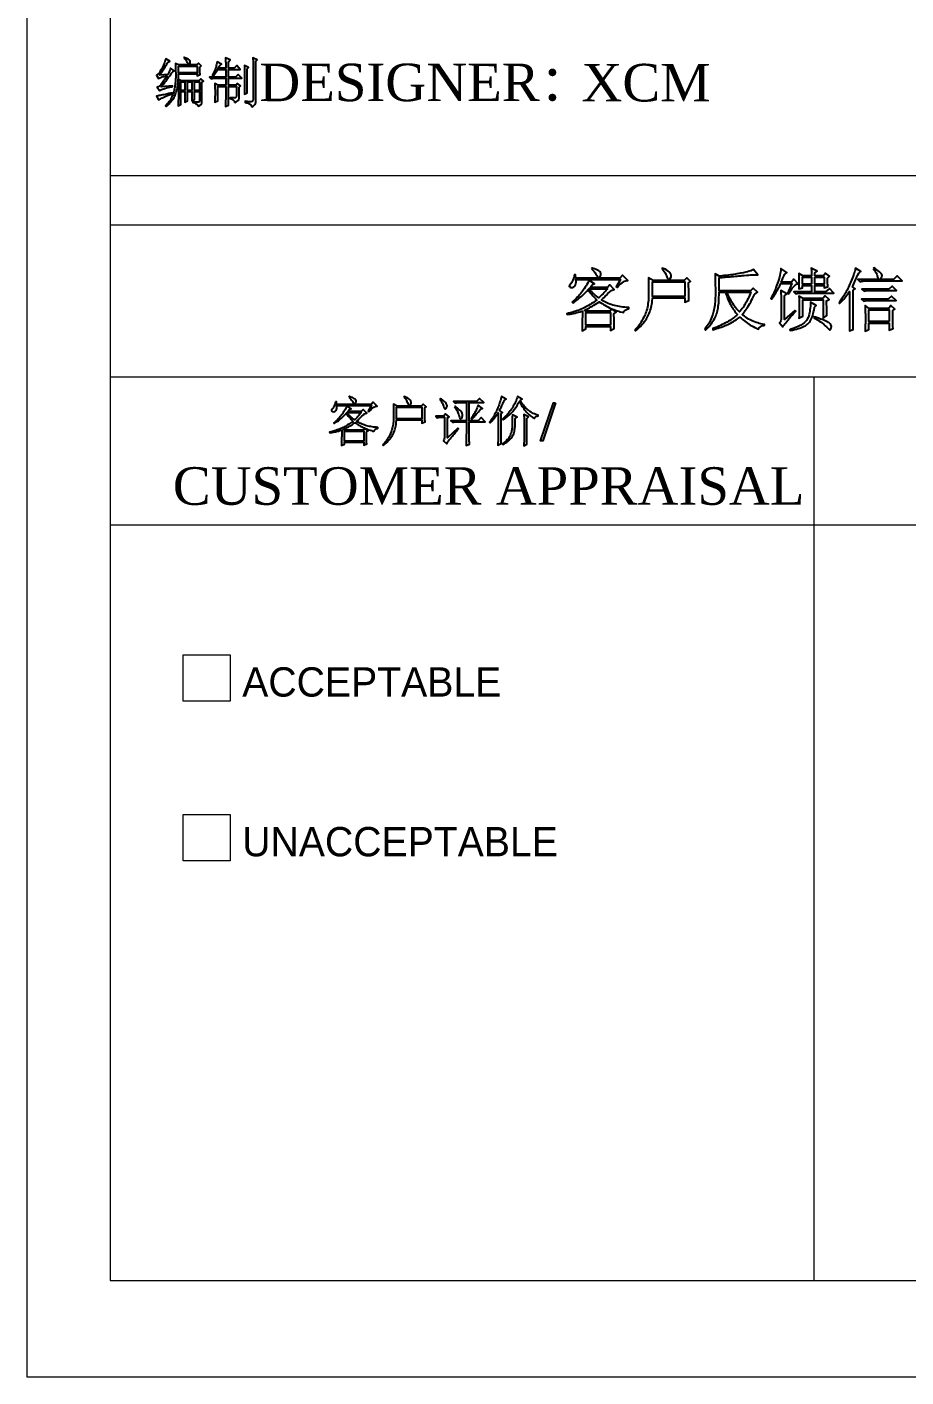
# Model space of a CAD drawing. Header units: millimetres. Extents: x 1653 to 3206, y -200 to 97.
# Drawn here: x 1653.4 to 1718.8, y -199.6 to -99.3 of the extents above; entities that cross this region are included whole.
import ezdxf

# ---------------------------------------------------------------- set-up
doc = ezdxf.new("R2010")
doc.units = ezdxf.units.MM
doc.header["$LTSCALE"] = 3
doc.styles.add('WMF-MS UI Gothic0', font='MS UI Gothic.ttf')
doc.styles.add('WMF-Times New Roman1', font='TIMES.TTF')

# ---------------------------------------------------------------- blocks, each defined once
blk = doc.blocks.new('XY')
at = {"lineweight": 20}
blk.add_lwpolyline([(0, 297), (0, 0), (205.21, 0), (205.21, 297)], close=True, dxfattribs=at)
at = {"color": 7, "lineweight": 20}
for points in [[(6.18, 248.08), (6.18, 7.16), (200.58, 7.16), (200.58, 248.08)], [(11.62, 53.68), (15.11, 53.68), (15.11, 50.23), (11.62, 50.23)], [(11.62, 41.8), (15.11, 41.8), (15.11, 38.36), (11.62, 38.36)]]:
    blk.add_lwpolyline(points, close=True, dxfattribs=at)
at = {"color": 7}
for points in [[(10.29, 97.88), (10.26, 97.78), (10.22, 97.68), (10.19, 97.59), (10.15, 97.5), (10.11, 97.41), (10.07, 97.33), (10.03, 97.24), (9.98, 97.17), (9.96, 97.14), (9.89, 97.02), (9.82, 96.92), (9.75, 96.85), (9.7, 96.8), (9.64, 96.77), (9.63, 96.77), (9.78, 96.51), (9.83, 96.54), (9.89, 96.57), (9.97, 96.6), (10.06, 96.63), (10.17, 96.66), (10.3, 96.69), (10.4, 96.71), (10.33, 96.59), (10.25, 96.47), (10.18, 96.37), (10.12, 96.28), (10.07, 96.21), (10.02, 96.14), (9.97, 96.08), (9.94, 96.04), (9.92, 96.02), (9.83, 95.94), (9.75, 95.89), (9.69, 95.87), (9.86, 95.61), (9.9, 95.63), (9.95, 95.66), (10.01, 95.69), (10.08, 95.72), (10.17, 95.75), (10.26, 95.78), (10.37, 95.81), (10.49, 95.84), (10.62, 95.87), (10.76, 95.9), (10.82, 95.92), (10.82, 95.98), (9.99, 95.9), (10.04, 95.97), (10.09, 96.03), (10.15, 96.1), (10.2, 96.17), (10.26, 96.24), (10.32, 96.32), (10.38, 96.39), (10.43, 96.47), (10.5, 96.55), (10.56, 96.64), (10.62, 96.72), (10.69, 96.81), (10.75, 96.9), (10.82, 96.99), (10.84, 97.02), (10.95, 97.08), (10.68, 97.28), (10.65, 97.18), (10.61, 97.09), (10.57, 97), (10.53, 96.91), (10.49, 96.83), (10.47, 96.8), (9.88, 96.77), (9.93, 96.85), (9.98, 96.93), (10.04, 97.01), (10.09, 97.09), (10.14, 97.17), (10.25, 97.33), (10.36, 97.5), (10.41, 97.59), (10.46, 97.67), (10.5, 97.73), (10.62, 97.79), (10.33, 97.98)], [(12.62, 97.52), (11.26, 97.52), (11.04, 97.64), (11.04, 97.59), (11.05, 97.52), (11.05, 97.45), (11.05, 97.36), (11.05, 97.27), (11.05, 97.16), (11.05, 97.05), (11.06, 96.92), (11.06, 96.79), (11.06, 96.69), (11.06, 96.58), (11.05, 96.47), (11.05, 96.37), (11.04, 96.26), (11.03, 96.16), (11.02, 96.06), (11.01, 95.97), (11, 95.87), (10.98, 95.78), (10.96, 95.69), (10.94, 95.61), (10.92, 95.52), (10.91, 95.48), (10.88, 95.39), (10.85, 95.31), (10.82, 95.23), (10.78, 95.14), (10.73, 95.06), (10.69, 94.98), (10.64, 94.89), (10.58, 94.81), (10.52, 94.73), (10.46, 94.65), (10.39, 94.56), (10.32, 94.48), (10.31, 94.48), (10.36, 94.43), (10.44, 94.5), (10.52, 94.57), (10.59, 94.64), (10.66, 94.72), (10.72, 94.79), (10.78, 94.87), (10.84, 94.95), (10.89, 95.03), (10.94, 95.11), (10.98, 95.19), (11.02, 95.27), (11.05, 95.35), (11.08, 95.44), (11.1, 95.5), (11.13, 95.58), (11.15, 95.67), (11.17, 95.76), (11.19, 95.85), (11.2, 95.94), (11.21, 96.04), (11.23, 96.13), (11.24, 96.23), (11.24, 96.33), (11.25, 96.43), (11.26, 96.53), (11.26, 96.64), (11.26, 96.75), (11.26, 96.85), (12.65, 96.85), (12.65, 96.71), (12.87, 96.8), (12.87, 96.86), (12.86, 96.93), (12.86, 97.03), (12.86, 97.14), (12.86, 97.26), (12.85, 97.36), (12.96, 97.45), (12.76, 97.66)], [(11.26, 97.44), (12.65, 97.44), (12.65, 96.93), (11.26, 96.93)], [(11.68, 98.04), (11.75, 97.97), (11.82, 97.89), (11.87, 97.81), (11.91, 97.73), (11.93, 97.69), (11.98, 97.59), (12.04, 97.57), (12.09, 97.6), (12.15, 97.68), (12.15, 97.77), (12.14, 97.82), (12.11, 97.86), (12.06, 97.91), (11.99, 97.95), (11.89, 98.01), (11.77, 98.06), (11.69, 98.09)], [(14.77, 97.97), (14.77, 97.89), (14.77, 97.79), (14.78, 97.69), (14.78, 97.57), (14.78, 97.27), (14.2, 97.27), (14.27, 97.38), (14.34, 97.47), (14.4, 97.53), (14.45, 97.57), (14.47, 97.58), (14.14, 97.75), (14.12, 97.66), (14.1, 97.56), (14.08, 97.47), (14.06, 97.38), (14.04, 97.33), (14.02, 97.26), (13.99, 97.18), (13.95, 97.09), (13.91, 96.99), (13.86, 96.88), (13.81, 96.76), (13.79, 96.71), (13.83, 96.68), (13.89, 96.76), (13.95, 96.84), (14, 96.92), (14.06, 97), (14.11, 97.08), (14.16, 97.17), (14.17, 97.19), (14.78, 97.19), (14.78, 96.62), (13.57, 96.62), (13.69, 96.49), (13.78, 96.52), (13.88, 96.53), (13.98, 96.54), (14.78, 96.54), (14.78, 96.01), (14.2, 96.01), (13.97, 96.15), (13.98, 96.06), (13.98, 95.96), (13.98, 95.86), (13.98, 95.77), (13.99, 95.67), (13.99, 95.57), (13.99, 95.37), (13.99, 95.27), (13.98, 95.17), (13.98, 94.88), (13.97, 94.78), (13.97, 94.75), (14.19, 94.86), (14.19, 95.93), (14.78, 95.93), (14.78, 95.04), (14.78, 94.97), (14.77, 94.89), (14.77, 94.79), (14.77, 94.68), (14.77, 94.54), (14.76, 94.43), (14.99, 94.54), (14.99, 94.62), (14.98, 94.71), (14.98, 94.81), (14.98, 94.92), (14.98, 95.93), (15.58, 95.93), (15.58, 95.22), (15.57, 95.12), (15.51, 95.07), (15.48, 95.06), (15.41, 95.07), (15.31, 95.07), (15.2, 95.08), (15.12, 95.08), (15.12, 95.02), (15.23, 94.98), (15.31, 94.94), (15.34, 94.92), (15.4, 94.86), (15.44, 94.76), (15.46, 94.72), (15.56, 94.77), (15.64, 94.82), (15.7, 94.89), (15.75, 94.96), (15.78, 95.04), (15.79, 95.12), (15.79, 95.87), (15.89, 95.96), (15.66, 96.15), (15.55, 96.01), (14.98, 96.01), (14.98, 96.54), (15.99, 96.54), (15.71, 96.8), (15.52, 96.62), (14.98, 96.62), (14.98, 97.19), (15.86, 97.19), (15.6, 97.47), (15.4, 97.27), (14.98, 97.27), (14.98, 97.76), (15.12, 97.9), (14.76, 98.04)], [(16.17, 97.42), (16.18, 97.36), (16.18, 97.3), (16.18, 97.23), (16.18, 97.16), (16.18, 97.08), (16.18, 97), (16.18, 96.91), (16.18, 96.81), (16.19, 96.71), (16.19, 96.61), (16.19, 96.5), (16.19, 96.38), (16.19, 96.26), (16.19, 96.13), (16.19, 96), (16.19, 95.67), (16.17, 95.34), (16.39, 95.44), (16.38, 95.56), (16.38, 95.67), (16.37, 95.75), (16.37, 97.24), (16.48, 97.33), (16.17, 97.47)], [(16.81, 97.96), (16.82, 97.87), (16.82, 97.77), (16.82, 97.67), (16.82, 97.58), (16.82, 94.96), (16.81, 94.86), (16.75, 94.8), (16.67, 94.79), (16.59, 94.79), (16.51, 94.79), (16.41, 94.8), (16.29, 94.81), (16.22, 94.82), (16.22, 94.74), (16.34, 94.71), (16.44, 94.67), (16.52, 94.64), (16.57, 94.61), (16.64, 94.56), (16.7, 94.48), (16.73, 94.41), (16.82, 94.46), (16.89, 94.52), (16.95, 94.58), (16.99, 94.66), (17.01, 94.74), (17.03, 94.84), (17.03, 97.79), (17.13, 97.9), (16.81, 98.06)], [(12.79, 96.35), (11.46, 96.35), (11.26, 96.45), (11.26, 95.16), (11.26, 95.07), (11.26, 94.98), (11.25, 94.88), (11.25, 94.78), (11.25, 94.68), (11.24, 94.57), (11.24, 94.49), (11.44, 94.58), (11.44, 95.55), (11.75, 95.55), (11.75, 94.75), (11.94, 94.85), (11.94, 95.55), (12.27, 95.55), (12.27, 94.86), (12.45, 94.96), (12.45, 95.55), (12.82, 95.55), (12.82, 94.85), (12.8, 94.76), (12.77, 94.75), (12.73, 94.75), (12.65, 94.75), (12.55, 94.76), (12.4, 94.78), (12.34, 94.79), (12.34, 94.72), (12.45, 94.7), (12.54, 94.66), (12.63, 94.61), (12.69, 94.55), (12.74, 94.49), (12.76, 94.46), (12.87, 94.52), (12.94, 94.57), (12.97, 94.61), (13, 94.7), (13.01, 94.8), (13.01, 96.21), (13.12, 96.31), (12.93, 96.49)], [(10.68, 95.42), (10.54, 95.39), (10.41, 95.36), (10.29, 95.33), (10.18, 95.31), (10.07, 95.29), (9.98, 95.27), (9.9, 95.25), (9.82, 95.24), (9.75, 95.22), (9.7, 95.21), (9.65, 95.21), (9.63, 95.2), (9.78, 94.92), (9.82, 94.95), (9.86, 94.98), (9.92, 95.01), (9.98, 95.04), (10.06, 95.08), (10.14, 95.11), (10.24, 95.16), (10.34, 95.2), (10.46, 95.25), (10.58, 95.29), (10.72, 95.35), (10.84, 95.39), (10.82, 95.45)], [(11.75, 95.62), (11.44, 95.62), (11.44, 96.27), (11.75, 96.27)], [(12.27, 95.62), (11.94, 95.62), (11.94, 96.27), (12.27, 96.27)], [(12.45, 96.27), (12.82, 96.27), (12.82, 95.62), (12.45, 95.62)], [(41.98, 82.36), (42.09, 82.26), (42.18, 82.16), (42.26, 82.07), (42.32, 81.97), (42.38, 81.88), (42.4, 81.83), (42.46, 81.72), (42.52, 81.69), (42.6, 81.74), (42.63, 81.79), (42.69, 81.9), (42.69, 82.01), (42.65, 82.11), (42.6, 82.15), (42.53, 82.21), (42.44, 82.26), (42.33, 82.32), (42.2, 82.37), (42.05, 82.41), (42.02, 82.42)], [(47.21, 82.36), (47.31, 82.26), (47.39, 82.16), (47.46, 82.06), (47.52, 81.95), (47.56, 81.85), (47.56, 81.85), (47.62, 81.7), (47.69, 81.62), (47.75, 81.6), (47.84, 81.64), (47.91, 81.76), (47.92, 81.86), (47.89, 81.97), (47.83, 82.08), (47.77, 82.14), (47.69, 82.2), (47.58, 82.26), (47.46, 82.33), (47.32, 82.39), (47.25, 82.42)], [(54, 82.29), (53.92, 82.26), (53.83, 82.22), (53.72, 82.19), (53.6, 82.15), (53.46, 82.12), (53.3, 82.08), (53.12, 82.05), (53.06, 82.04), (52.94, 82.01), (52.81, 81.99), (52.69, 81.97), (52.56, 81.95), (52.44, 81.93), (52.32, 81.92), (52.19, 81.9), (52.07, 81.88), (51.94, 81.87), (51.82, 81.86), (51.7, 81.85), (51.57, 81.83), (51.48, 81.83), (51.18, 81.99), (51.18, 81.9), (51.18, 81.81), (51.19, 81.71), (51.19, 81.6), (51.19, 81.49), (51.19, 81.36), (51.19, 81.24), (51.19, 81.1), (51.2, 80.95), (51.2, 80.8), (51.2, 80.51), (51.2, 80.35), (51.19, 80.21), (51.19, 80.06), (51.18, 79.93), (51.17, 79.79), (51.15, 79.67), (51.14, 79.54), (51.12, 79.42), (51.1, 79.31), (51.07, 79.2), (51.05, 79.1), (51.02, 79), (50.99, 78.92), (50.94, 78.8), (50.89, 78.68), (50.84, 78.56), (50.79, 78.45), (50.73, 78.34), (50.66, 78.24), (50.6, 78.13), (50.53, 78.03), (50.45, 77.94), (50.42, 77.9), (50.46, 77.82), (50.56, 77.9), (50.64, 77.99), (50.73, 78.08), (50.81, 78.17), (50.88, 78.27), (50.96, 78.37), (51.02, 78.47), (51.09, 78.58), (51.15, 78.69), (51.2, 78.8), (51.23, 78.86), (51.26, 78.95), (51.3, 79.04), (51.33, 79.14), (51.35, 79.25), (51.38, 79.36), (51.4, 79.47), (51.42, 79.59), (51.44, 79.71), (51.45, 79.84), (51.46, 79.97), (51.47, 80.11), (51.47, 80.26), (51.48, 80.4), (51.48, 80.56), (51.48, 80.64), (51.95, 80.64), (51.99, 80.52), (52.02, 80.4), (52.07, 80.28), (52.11, 80.16), (52.16, 80.05), (52.21, 79.94), (52.26, 79.83), (52.32, 79.72), (52.38, 79.61), (52.45, 79.51), (52.51, 79.4), (52.59, 79.3), (52.66, 79.2), (52.73, 79.1), (52.82, 79), (52.84, 78.97), (52.78, 78.91), (52.71, 78.84), (52.63, 78.78), (52.55, 78.72), (52.46, 78.66), (52.37, 78.6), (52.27, 78.53), (52.17, 78.47), (52.07, 78.41), (51.95, 78.35), (51.84, 78.29), (51.71, 78.23), (51.58, 78.16), (51.45, 78.1), (51.31, 78.04), (51.17, 77.98), (51.02, 77.92), (51.02, 77.92), (51.02, 77.84), (51.15, 77.88), (51.28, 77.92), (51.41, 77.96), (51.53, 78), (51.66, 78.04), (51.78, 78.09), (51.89, 78.14), (52.01, 78.19), (52.12, 78.24), (52.23, 78.29), (52.34, 78.34), (52.45, 78.4), (52.55, 78.46), (52.65, 78.52), (52.75, 78.58), (52.85, 78.65), (52.94, 78.72), (53.02, 78.77), (53.11, 78.69), (53.2, 78.62), (53.29, 78.54), (53.39, 78.47), (53.49, 78.4), (53.59, 78.33), (53.69, 78.26), (53.8, 78.19), (53.91, 78.13), (54.02, 78.07), (54.14, 78.01), (54.25, 77.95), (54.37, 77.9), (54.41, 77.88), (54.47, 77.98), (54.55, 78.05), (54.65, 78.12), (54.77, 78.16), (54.85, 78.18), (54.85, 78.24), (54.72, 78.26), (54.59, 78.28), (54.47, 78.31), (54.35, 78.35), (54.23, 78.38), (54.11, 78.43), (54, 78.47), (53.89, 78.52), (53.78, 78.58), (53.67, 78.63), (53.57, 78.7), (53.47, 78.76), (53.37, 78.84), (53.27, 78.91), (53.2, 78.97), (53.26, 79.04), (53.31, 79.11), (53.37, 79.18), (53.43, 79.27), (53.5, 79.36), (53.56, 79.45), (53.62, 79.55), (53.69, 79.66), (53.76, 79.78), (53.83, 79.9), (53.9, 80.03), (53.97, 80.16), (54.04, 80.3), (54.11, 80.45), (54.13, 80.48), (54.33, 80.62), (54.01, 80.93), (53.81, 80.74), (51.48, 80.74), (51.48, 81.71), (51.59, 81.72), (51.7, 81.73), (51.82, 81.74), (51.94, 81.75), (52.06, 81.76), (52.18, 81.77), (52.3, 81.78), (52.43, 81.79), (52.56, 81.8), (52.69, 81.81), (52.82, 81.83), (52.95, 81.84), (53.09, 81.85), (53.16, 81.86), (53.35, 81.87), (53.52, 81.89), (53.68, 81.9), (53.82, 81.91), (53.95, 81.92), (54.07, 81.93), (54.17, 81.93), (54.25, 81.93), (54.32, 81.93), (54.35, 81.93), (54.05, 82.32)], [(56.07, 82.31), (56.07, 82.22), (56.05, 82.12), (56.03, 82.01), (56, 81.88), (55.96, 81.74), (55.92, 81.58), (55.87, 81.42), (55.82, 81.29), (55.78, 81.17), (55.73, 81.05), (55.69, 80.93), (55.64, 80.81), (55.59, 80.7), (55.54, 80.58), (55.49, 80.47), (55.43, 80.37), (55.38, 80.26), (55.32, 80.16), (55.38, 80.12), (55.45, 80.21), (55.52, 80.31), (55.59, 80.41), (55.65, 80.51), (55.72, 80.62), (55.78, 80.72), (55.85, 80.83), (55.91, 80.95), (55.97, 81.06), (56.03, 81.18), (56.07, 81.27), (56.89, 81.27), (56.57, 80.54), (56.63, 80.5), (56.73, 80.66), (56.83, 80.8), (56.92, 80.92), (57.01, 81.02), (57.09, 81.11), (57.17, 81.17), (57.24, 81.22), (57.31, 81.24), (57.36, 81.25), (57.03, 81.59), (56.87, 81.37), (56.09, 81.37), (56.16, 81.53), (56.22, 81.67), (56.27, 81.78), (56.31, 81.87), (56.34, 81.94), (56.42, 82.04), (56.51, 82.1), (56.53, 82.1), (56.07, 82.38)], [(58.34, 82.25), (58.35, 82.1), (58.35, 81.98), (58.35, 81.89), (58.35, 81.85), (57.7, 81.85), (57.4, 82.01), (57.41, 81.88), (57.42, 81.75), (57.42, 81.63), (57.42, 81.5), (57.42, 81.46), (57.42, 81.34), (57.42, 81.22), (57.41, 81.1), (57.41, 80.96), (57.4, 80.88), (57.68, 80.95), (57.68, 81.13), (58.35, 81.13), (58.35, 80.66), (57.03, 80.66), (57.18, 80.5), (57.3, 80.53), (57.42, 80.55), (57.55, 80.56), (60.02, 80.56), (59.68, 80.91), (59.4, 80.66), (58.61, 80.66), (58.61, 81.13), (59.29, 81.13), (59.29, 80.95), (59.56, 81.03), (59.56, 81.15), (59.55, 81.27), (59.55, 81.4), (59.54, 81.53), (59.54, 81.66), (59.54, 81.67), (59.7, 81.81), (59.4, 82.04), (59.25, 81.85), (58.61, 81.85), (58.61, 82.08), (58.77, 82.2), (58.33, 82.42)], [(61.61, 82.35), (61.59, 82.27), (61.57, 82.18), (61.53, 82.08), (61.49, 81.96), (61.45, 81.83), (61.39, 81.69), (61.33, 81.53), (61.26, 81.36), (61.26, 81.35), (61.21, 81.24), (61.16, 81.12), (61.11, 81.01), (61.05, 80.9), (61, 80.79), (60.94, 80.68), (60.88, 80.57), (60.81, 80.47), (60.75, 80.36), (60.68, 80.25), (60.61, 80.15), (60.54, 80.04), (60.47, 79.94), (60.4, 79.84), (60.43, 79.78), (60.51, 79.86), (60.59, 79.94), (60.67, 80.02), (60.75, 80.11), (60.83, 80.21), (60.91, 80.31), (60.99, 80.41), (61.07, 80.52), (61.16, 80.64), (61.19, 80.68), (61.19, 78.33), (61.19, 78.21), (61.18, 78.09), (61.18, 77.96), (61.17, 77.82), (61.17, 77.76), (61.45, 77.86), (61.45, 80.78), (61.61, 80.89), (61.39, 81.03), (61.44, 81.14), (61.5, 81.26), (61.55, 81.37), (61.61, 81.48), (61.66, 81.6), (61.71, 81.71), (61.73, 81.76), (61.81, 81.91), (61.88, 82.04), (61.95, 82.12), (62.01, 82.18), (62.02, 82.18), (61.62, 82.42)], [(62.93, 82.38), (63.03, 82.26), (63.1, 82.16), (63.16, 82.06), (63.2, 81.98), (63.24, 81.87), (63.27, 81.75), (63.3, 81.62), (63.31, 81.57), (61.8, 81.57), (61.96, 81.41), (62.08, 81.44), (62.2, 81.46), (62.33, 81.47), (62.36, 81.47), (65.09, 81.47), (64.72, 81.85), (64.46, 81.57), (63.43, 81.57), (63.53, 81.67), (63.59, 81.76), (63.6, 81.86), (63.58, 81.95), (63.55, 82), (63.48, 82.07), (63.41, 82.14), (63.32, 82.22), (63.21, 82.3), (63.09, 82.38), (62.99, 82.44)], [(41.76, 81.43), (41.71, 81.32), (41.65, 81.21), (41.59, 81.11), (41.52, 81), (41.45, 80.89), (41.38, 80.78), (41.33, 80.71), (41.25, 80.61), (41.18, 80.52), (41.1, 80.43), (41.01, 80.33), (40.93, 80.25), (40.84, 80.16), (40.74, 80.07), (40.65, 79.98), (40.55, 79.9), (40.59, 79.84), (40.69, 79.9), (40.79, 79.97), (40.89, 80.04), (40.99, 80.11), (41.08, 80.18), (41.18, 80.26), (41.27, 80.34), (41.36, 80.43), (41.45, 80.52), (41.54, 80.61), (41.63, 80.71), (41.72, 80.81), (41.74, 80.84), (41.8, 80.74), (41.87, 80.64), (41.94, 80.54), (42.02, 80.45), (42.1, 80.35), (42.19, 80.25), (42.28, 80.16), (42.37, 80.07), (42.38, 80.06), (42.28, 79.99), (42.18, 79.92), (42.08, 79.85), (41.98, 79.78), (41.88, 79.71), (41.77, 79.65), (41.67, 79.59), (41.56, 79.53), (41.45, 79.48), (41.34, 79.42), (41.23, 79.37), (41.11, 79.33), (41, 79.28), (40.88, 79.24), (40.76, 79.2), (40.64, 79.16), (40.52, 79.12), (40.39, 79.09), (40.27, 79.06), (40.16, 79.03), (40.18, 78.97), (40.29, 78.99), (40.41, 79), (40.53, 79.02), (40.65, 79.05), (40.77, 79.08), (40.89, 79.11), (41.02, 79.14), (41.14, 79.18), (41.27, 79.22), (41.31, 79.23), (41.31, 78.83), (41.3, 78.65), (41.3, 78.49), (41.3, 78.34), (41.3, 78.21), (41.3, 78.09), (41.3, 77.99), (41.29, 77.91), (41.29, 77.84), (41.29, 77.79), (41.29, 77.76), (41.56, 77.9), (41.56, 78.08), (43.41, 78.08), (43.41, 77.78), (43.68, 77.94), (43.68, 78.01), (43.68, 78.1), (43.67, 78.2), (43.67, 78.31), (43.67, 78.44), (43.67, 78.58), (43.67, 78.73), (43.66, 78.9), (43.66, 79.03), (43.82, 79.15), (43.51, 79.39), (43.37, 79.23), (41.56, 79.23), (41.46, 79.29), (41.55, 79.33), (41.64, 79.37), (41.74, 79.42), (41.84, 79.47), (41.95, 79.53), (42.06, 79.59), (42.17, 79.66), (42.29, 79.74), (42.41, 79.82), (42.54, 79.9), (42.57, 79.92), (42.68, 79.85), (42.78, 79.78), (42.89, 79.72), (42.99, 79.66), (43.1, 79.6), (43.21, 79.54), (43.32, 79.48), (43.43, 79.43), (43.55, 79.38), (43.66, 79.34), (43.78, 79.29), (43.9, 79.25), (44.01, 79.21), (44.13, 79.17), (44.26, 79.14), (44.38, 79.11), (44.42, 79.21), (44.49, 79.29), (44.59, 79.35), (44.71, 79.4), (44.76, 79.41), (44.76, 79.49), (44.61, 79.49), (44.47, 79.51), (44.33, 79.52), (44.2, 79.54), (44.07, 79.56), (43.94, 79.58), (43.82, 79.61), (43.7, 79.64), (43.58, 79.67), (43.46, 79.71), (43.35, 79.75), (43.24, 79.79), (43.14, 79.84), (43.04, 79.89), (42.94, 79.94), (42.84, 79.99), (42.75, 80.05), (42.73, 80.06), (42.83, 80.15), (42.92, 80.24), (43.01, 80.33), (43.1, 80.42), (43.19, 80.5), (43.37, 80.68), (43.45, 80.76), (43.68, 80.84), (43.35, 81.17), (43.17, 80.99), (41.88, 80.99), (41.98, 81.11), (42.07, 81.19), (42.17, 81.24), (42.22, 81.25), (41.8, 81.53)], [(40.71, 81.91), (40.69, 81.77), (40.65, 81.64), (40.61, 81.52), (40.56, 81.42), (40.5, 81.32), (40.44, 81.25), (40.36, 81.13), (40.34, 81.05), (40.39, 81), (40.44, 80.98), (40.57, 80.98), (40.68, 81.02), (40.76, 81.09), (40.81, 81.17), (40.83, 81.28), (40.84, 81.41), (40.83, 81.57), (40.83, 81.57), (44.14, 81.57), (43.82, 81.03), (43.9, 80.99), (44.03, 81.13), (44.15, 81.24), (44.26, 81.33), (44.36, 81.4), (44.45, 81.45), (44.54, 81.48), (44.61, 81.5), (44.68, 81.49), (44.3, 81.89), (44.1, 81.67), (40.83, 81.67), (40.81, 81.91)], [(46.52, 80.2), (48.92, 80.2), (48.92, 79.88), (49.23, 80.02), (49.23, 80.08), (49.23, 80.16), (49.22, 80.24), (49.22, 80.35), (49.22, 80.46), (49.22, 80.59), (49.22, 80.73), (49.22, 80.89), (49.21, 81.06), (49.21, 81.33), (49.35, 81.43), (49.08, 81.71), (48.88, 81.51), (46.58, 81.51), (46.22, 81.71), (46.23, 81.61), (46.23, 81.5), (46.23, 81.39), (46.23, 81.28), (46.23, 81.16), (46.23, 81.03), (46.23, 80.9), (46.23, 80.63), (46.23, 80.49), (46.23, 80.34), (46.23, 80.29), (46.23, 80.15), (46.22, 80.02), (46.21, 79.89), (46.19, 79.77), (46.17, 79.64), (46.15, 79.52), (46.12, 79.4), (46.09, 79.28), (46.05, 79.17), (46.01, 79.06), (45.97, 78.95), (45.92, 78.84), (45.88, 78.77), (45.81, 78.64), (45.74, 78.51), (45.67, 78.39), (45.6, 78.28), (45.53, 78.18), (45.45, 78.08), (45.38, 78), (45.31, 77.92), (45.24, 77.85), (45.21, 77.82), (45.25, 77.76), (45.35, 77.84), (45.45, 77.92), (45.54, 78), (45.63, 78.08), (45.71, 78.17), (45.79, 78.26), (45.87, 78.35), (45.94, 78.44), (46.01, 78.54), (46.07, 78.64), (46.13, 78.74), (46.18, 78.84), (46.23, 78.95), (46.28, 79.05), (46.32, 79.16), (46.36, 79.28), (46.4, 79.39), (46.43, 79.51), (46.45, 79.63), (46.48, 79.75), (46.49, 79.87), (46.51, 80), (46.52, 80.13)], [(48.92, 80.3), (46.52, 80.3), (46.52, 81.41), (48.92, 81.41)], [(58.35, 81.23), (57.68, 81.23), (57.68, 81.75), (58.35, 81.75)], [(58.61, 81.75), (59.29, 81.75), (59.29, 81.23), (58.61, 81.23)], [(43.09, 80.8), (43.02, 80.71), (42.93, 80.61), (42.85, 80.52), (42.76, 80.43), (42.67, 80.34), (42.58, 80.25), (42.53, 80.2), (42.45, 80.26), (42.35, 80.33), (42.25, 80.42), (42.17, 80.5), (42.07, 80.59), (41.99, 80.68), (41.9, 80.77), (41.82, 80.87), (41.8, 80.89), (43.17, 80.89)], [(53.79, 80.51), (53.74, 80.39), (53.68, 80.27), (53.63, 80.15), (53.57, 80.03), (53.52, 79.92), (53.45, 79.81), (53.39, 79.71), (53.33, 79.6), (53.26, 79.5), (53.19, 79.41), (53.12, 79.31), (53.05, 79.22), (53, 79.17), (52.93, 79.24), (52.85, 79.32), (52.78, 79.4), (52.71, 79.49), (52.64, 79.58), (52.57, 79.67), (52.5, 79.78), (52.43, 79.88), (52.37, 79.99), (52.3, 80.11), (52.24, 80.23), (52.18, 80.35), (52.12, 80.48), (52.06, 80.62), (52.05, 80.64), (53.83, 80.64)], [(56.08, 80.64), (56.08, 80.52), (56.09, 80.4), (56.09, 80.27), (56.09, 80.14), (56.09, 78.63), (56.08, 78.5), (56.02, 78.4), (55.97, 78.36), (56.23, 78.06), (56.25, 78.1), (56.28, 78.15), (56.32, 78.21), (56.37, 78.28), (56.44, 78.36), (56.51, 78.46), (56.59, 78.56), (56.69, 78.67), (56.8, 78.79), (56.92, 78.92), (57.04, 79.06), (57.18, 79.21), (57.12, 79.27), (56.35, 78.59), (56.35, 80.36), (56.53, 80.5), (56.07, 80.76)], [(59.19, 80.16), (57.74, 80.16), (57.42, 80.34), (57.43, 80.22), (57.43, 80.1), (57.44, 79.98), (57.44, 79.85), (57.44, 79.72), (57.44, 79.59), (57.44, 79.43), (57.44, 79.31), (57.44, 79.18), (57.44, 79.06), (57.43, 78.81), (57.42, 78.69), (57.7, 78.85), (57.7, 80.06), (59.23, 80.06), (59.23, 78.71), (59.5, 78.89), (59.5, 78.98), (59.49, 79.08), (59.49, 79.19), (59.49, 79.31), (59.49, 79.44), (59.49, 79.57), (59.48, 79.72), (59.48, 79.98), (59.66, 80.08), (59.36, 80.36)], [(64.06, 80.12), (62.08, 80.12), (62.24, 79.96), (62.35, 79.99), (62.47, 80.01), (62.61, 80.02), (64.64, 80.02), (64.3, 80.34)], [(64.1, 80.86), (62.1, 80.86), (62.26, 80.7), (62.37, 80.73), (62.5, 80.75), (62.62, 80.76), (64.68, 80.76), (64.34, 81.09)], [(58.27, 79.73), (58.27, 79.58), (58.26, 79.45), (58.24, 79.32), (58.23, 79.2), (58.21, 79.09), (58.18, 78.98), (58.15, 78.89), (58.15, 78.86), (58.1, 78.74), (58.04, 78.63), (57.97, 78.53), (57.9, 78.44), (57.81, 78.35), (57.72, 78.28), (57.64, 78.23), (57.56, 78.17), (57.46, 78.12), (57.36, 78.07), (57.24, 78.02), (57.12, 77.97), (56.98, 77.92), (56.83, 77.87), (56.75, 77.84), (56.77, 77.78), (56.93, 77.81), (57.08, 77.85), (57.23, 77.88), (57.36, 77.92), (57.49, 77.96), (57.61, 78.01), (57.71, 78.05), (57.81, 78.1), (57.9, 78.14), (57.98, 78.2), (58.05, 78.25), (58.08, 78.27), (58.14, 78.33), (58.2, 78.4), (58.25, 78.48), (58.31, 78.57), (58.35, 78.67), (58.4, 78.78), (58.44, 78.91), (58.48, 79.04), (58.51, 79.18), (58.54, 79.33), (58.57, 79.49), (58.57, 79.51), (58.71, 79.63), (58.27, 79.88)], [(64.1, 79.43), (62.64, 79.43), (62.34, 79.63), (62.34, 79.5), (62.35, 79.37), (62.35, 79.24), (62.35, 79.12), (62.36, 78.99), (62.36, 78.87), (62.36, 78.75), (62.36, 78.69), (62.36, 78.57), (62.36, 78.45), (62.36, 78.33), (62.35, 78.2), (62.35, 78.08), (62.35, 77.95), (62.34, 77.82), (62.34, 77.74), (62.62, 77.86), (62.62, 78.34), (64.14, 78.34), (64.14, 77.82), (64.42, 77.94), (64.41, 78.07), (64.4, 78.2), (64.4, 78.32), (64.4, 79.27), (64.56, 79.37), (64.26, 79.65)], [(64.14, 78.44), (62.62, 78.44), (62.62, 79.33), (64.14, 79.33)], [(43.41, 78.18), (41.56, 78.18), (41.56, 79.13), (43.41, 79.13)], [(58.53, 78.73), (58.67, 78.65), (58.8, 78.57), (58.91, 78.5), (59.02, 78.43), (59.11, 78.37), (59.19, 78.3), (59.27, 78.25), (59.27, 78.24), (59.38, 78.14), (59.48, 78.05), (59.56, 77.96), (59.63, 77.88), (59.63, 77.88), (59.71, 77.82), (59.77, 77.85), (59.82, 77.97), (59.82, 77.98), (59.83, 78.09), (59.8, 78.2), (59.74, 78.29), (59.64, 78.37), (59.61, 78.39), (59.55, 78.42), (59.47, 78.46), (59.38, 78.5), (59.27, 78.54), (59.15, 78.59), (59.02, 78.63), (58.88, 78.69), (58.73, 78.74), (58.57, 78.79)], [(22.94, 72.48), (22.92, 72.37), (22.89, 72.27), (22.86, 72.18), (22.82, 72.09), (22.77, 72.02), (22.73, 71.96), (22.66, 71.87), (22.65, 71.8), (22.69, 71.77), (22.73, 71.76), (22.83, 71.75), (22.92, 71.78), (22.98, 71.84), (23.01, 71.9), (23.04, 71.99), (23.04, 72.09), (23.03, 72.21), (23.03, 72.21), (25.62, 72.21), (25.38, 71.79), (25.44, 71.76), (25.54, 71.87), (25.63, 71.95), (25.71, 72.02), (25.79, 72.08), (25.87, 72.12), (25.93, 72.15), (25.99, 72.15), (26.04, 72.15), (25.75, 72.46), (25.59, 72.29), (23.03, 72.29), (23.02, 72.48)], [(23.93, 72.83), (24.02, 72.75), (24.09, 72.68), (24.15, 72.6), (24.2, 72.53), (24.24, 72.45), (24.26, 72.41), (24.31, 72.33), (24.36, 72.31), (24.41, 72.34), (24.44, 72.38), (24.49, 72.48), (24.49, 72.56), (24.46, 72.63), (24.42, 72.67), (24.36, 72.71), (24.29, 72.76), (24.21, 72.8), (24.1, 72.84), (23.99, 72.87), (23.96, 72.88)], [(27.25, 72.24), (27.26, 72.16), (27.26, 72.07), (27.26, 71.98), (27.26, 71.89), (27.26, 71.79), (27.26, 71.69), (27.26, 71.59), (27.26, 71.48), (27.26, 71.37), (27.26, 71.25), (27.26, 71.21), (27.26, 71.11), (27.25, 71), (27.24, 70.9), (27.23, 70.8), (27.21, 70.7), (27.19, 70.61), (27.17, 70.52), (27.15, 70.42), (27.12, 70.33), (27.09, 70.25), (27.05, 70.16), (27.01, 70.08), (26.99, 70.03), (26.93, 69.92), (26.88, 69.82), (26.82, 69.73), (26.76, 69.64), (26.71, 69.56), (26.65, 69.49), (26.6, 69.42), (26.54, 69.36), (26.48, 69.3), (26.46, 69.28), (26.49, 69.23), (26.57, 69.29), (26.65, 69.36), (26.72, 69.42), (26.79, 69.49), (26.85, 69.55), (26.92, 69.62), (26.97, 69.69), (27.03, 69.77), (27.08, 69.84), (27.13, 69.92), (27.18, 70), (27.22, 70.08), (27.26, 70.16), (27.3, 70.25), (27.33, 70.33), (27.36, 70.42), (27.39, 70.51), (27.41, 70.6), (27.43, 70.69), (27.45, 70.79), (27.46, 70.89), (27.47, 70.99), (27.48, 71.09), (27.48, 71.14), (29.36, 71.14), (29.36, 70.89), (29.61, 71), (29.61, 71.05), (29.6, 71.11), (29.6, 71.18), (29.6, 71.26), (29.6, 71.35), (29.6, 71.45), (29.59, 71.56), (29.59, 71.68), (29.59, 71.81), (29.59, 72.03), (29.7, 72.1), (29.48, 72.32), (29.33, 72.17), (27.53, 72.17), (27.25, 72.32)], [(28.03, 72.83), (28.1, 72.75), (28.17, 72.67), (28.22, 72.59), (28.26, 72.51), (28.3, 72.43), (28.3, 72.43), (28.35, 72.31), (28.4, 72.25), (28.45, 72.24), (28.52, 72.27), (28.57, 72.36), (28.58, 72.44), (28.56, 72.53), (28.51, 72.61), (28.46, 72.66), (28.4, 72.71), (28.32, 72.76), (28.22, 72.81), (28.11, 72.86), (28.06, 72.88)], [(30.72, 72.68), (30.79, 72.58), (30.84, 72.49), (30.89, 72.4), (30.93, 72.31), (30.96, 72.23), (30.99, 72.15), (31, 72.12), (31.03, 72.01), (31.07, 71.95), (31.13, 71.96), (31.15, 71.98), (31.21, 72.06), (31.25, 72.15), (31.25, 72.2), (31.24, 72.27), (31.19, 72.36), (31.12, 72.44), (31.06, 72.5), (30.99, 72.56), (30.91, 72.62), (30.82, 72.68), (30.77, 72.71)], [(33.44, 72.51), (31.72, 72.51), (31.84, 72.38), (31.93, 72.41), (32.03, 72.42), (32.13, 72.43), (32.68, 72.43), (32.68, 71.08), (31.53, 71.08), (31.65, 70.96), (31.74, 70.98), (31.84, 71), (31.94, 71), (32.68, 71), (32.68, 70.73), (32.68, 70.6), (32.68, 70.36), (32.68, 70.24), (32.68, 70.13), (32.67, 70.03), (32.67, 69.93), (32.67, 69.83), (32.67, 69.74), (32.67, 69.65), (32.67, 69.57), (32.67, 69.5), (32.67, 69.42), (32.67, 69.36), (32.66, 69.29), (32.66, 69.24), (32.66, 69.23), (32.91, 69.33), (32.91, 69.38), (32.91, 69.43), (32.91, 69.49), (32.9, 69.56), (32.9, 69.63), (32.9, 69.71), (32.9, 69.8), (32.9, 69.89), (32.9, 69.98), (32.9, 70.09), (32.9, 70.2), (32.9, 70.32), (32.9, 70.44), (32.9, 70.84), (32.89, 70.99), (32.89, 71), (34.07, 71), (33.78, 71.31), (33.55, 71.08), (32.89, 71.08), (32.89, 72.43), (33.98, 72.43), (33.67, 72.72)], [(35.27, 72.77), (35.24, 72.67), (35.21, 72.57), (35.18, 72.47), (35.15, 72.37), (35.12, 72.28), (35.09, 72.2), (35.06, 72.11), (35.02, 72.03), (35, 71.99), (34.96, 71.89), (34.92, 71.79), (34.87, 71.7), (34.83, 71.61), (34.78, 71.53), (34.74, 71.45), (34.69, 71.38), (34.69, 71.37), (34.63, 71.28), (34.58, 71.2), (34.52, 71.12), (34.47, 71.04), (34.41, 70.97), (34.4, 70.96), (34.45, 70.91), (34.5, 70.96), (34.55, 71.01), (34.61, 71.07), (34.66, 71.14), (34.72, 71.21), (34.78, 71.29), (34.85, 71.38), (34.91, 71.47), (34.98, 71.57), (35.05, 71.67), (35.05, 70.05), (35.05, 69.95), (35.05, 69.86), (35.04, 69.76), (35.04, 69.67), (35.04, 69.57), (35.03, 69.46), (35.03, 69.36), (35.02, 69.26), (35.28, 69.39), (35.28, 69.48), (35.28, 69.57), (35.27, 69.66), (35.27, 69.76), (35.27, 69.86), (35.27, 69.96), (35.27, 71.61), (35.36, 71.7), (35.14, 71.83), (35.2, 71.95), (35.26, 72.07), (35.31, 72.18), (35.35, 72.28), (35.39, 72.36), (35.43, 72.44), (35.46, 72.5), (35.49, 72.56), (35.5, 72.58), (35.64, 72.68), (35.3, 72.88)], [(36.46, 72.78), (36.42, 72.68), (36.39, 72.59), (36.35, 72.49), (36.31, 72.4), (36.27, 72.32), (36.22, 72.23), (36.17, 72.15), (36.13, 72.07), (36.08, 72), (36.04, 71.95), (35.99, 71.87), (35.93, 71.8), (35.87, 71.72), (35.81, 71.65), (35.75, 71.58), (35.68, 71.5), (35.62, 71.43), (35.55, 71.36), (35.48, 71.29), (35.4, 71.21), (35.38, 71.19), (35.41, 71.14), (35.49, 71.2), (35.57, 71.25), (35.64, 71.31), (35.72, 71.37), (35.79, 71.43), (35.87, 71.5), (35.94, 71.57), (36.01, 71.64), (36.07, 71.69), (36.13, 71.76), (36.18, 71.83), (36.24, 71.9), (36.3, 71.97), (36.35, 72.05), (36.41, 72.13), (36.46, 72.21), (36.52, 72.3), (36.57, 72.4), (36.62, 72.49), (36.63, 72.51), (36.68, 72.41), (36.73, 72.31), (36.79, 72.22), (36.84, 72.13), (36.9, 72.05), (36.96, 71.96), (37.01, 71.88), (37.08, 71.81), (37.14, 71.74), (37.2, 71.67), (37.27, 71.6), (37.33, 71.54), (37.4, 71.48), (37.47, 71.42), (37.54, 71.37), (37.62, 71.32), (37.69, 71.28), (37.73, 71.25), (37.78, 71.32), (37.85, 71.38), (37.94, 71.42), (38.03, 71.44), (38.03, 71.48), (37.93, 71.51), (37.84, 71.54), (37.75, 71.58), (37.66, 71.62), (37.58, 71.67), (37.49, 71.72), (37.41, 71.77), (37.33, 71.83), (37.31, 71.85), (37.24, 71.9), (37.18, 71.96), (37.11, 72.02), (37.05, 72.09), (36.99, 72.16), (36.92, 72.24), (36.86, 72.32), (36.79, 72.4), (36.73, 72.49), (36.68, 72.57), (36.82, 72.68), (36.49, 72.88)], [(39.31, 72.4), (38.36, 69.58), (38.2, 69.58), (39.16, 72.4)], [(24.37, 70.91), (24.4, 70.92), (24.48, 70.87), (24.56, 70.82), (24.64, 70.77), (24.73, 70.72), (24.81, 70.67), (24.9, 70.62), (24.98, 70.58), (25.07, 70.54), (25.16, 70.5), (25.25, 70.47), (25.34, 70.43), (25.43, 70.4), (25.52, 70.37), (25.62, 70.34), (25.71, 70.31), (25.81, 70.29), (25.84, 70.37), (25.9, 70.43), (25.97, 70.48), (26.07, 70.51), (26.1, 70.52), (26.1, 70.58), (25.99, 70.59), (25.88, 70.6), (25.77, 70.61), (25.67, 70.62), (25.57, 70.64), (25.47, 70.66), (25.37, 70.68), (25.27, 70.7), (25.18, 70.73), (25.09, 70.76), (25.01, 70.79), (24.92, 70.82), (24.84, 70.86), (24.76, 70.9), (24.68, 70.94), (24.61, 70.98), (24.54, 71.03), (24.52, 71.03), (24.6, 71.1), (24.67, 71.17), (24.74, 71.24), (24.81, 71.31), (24.88, 71.38), (25.02, 71.51), (25.08, 71.58), (25.27, 71.64), (25, 71.9), (24.86, 71.76), (23.86, 71.76), (23.93, 71.85), (24.01, 71.92), (24.08, 71.95), (24.12, 71.96), (23.79, 72.18), (23.76, 72.1), (23.72, 72.02), (23.68, 71.93), (23.63, 71.85), (23.58, 71.76), (23.52, 71.68), (23.46, 71.59), (23.42, 71.54), (23.36, 71.46), (23.3, 71.39), (23.24, 71.32), (23.18, 71.25), (23.11, 71.18), (23.04, 71.11), (22.97, 71.04), (22.89, 70.97), (22.82, 70.91), (22.85, 70.86), (22.93, 70.91), (23, 70.96), (23.08, 71.01), (23.16, 71.07), (23.23, 71.13), (23.3, 71.19), (23.38, 71.25), (23.45, 71.32), (23.52, 71.39), (23.59, 71.46), (23.66, 71.54), (23.73, 71.62), (23.75, 71.64), (23.8, 71.56), (23.85, 71.49), (23.9, 71.41), (23.96, 71.33), (24.03, 71.26), (24.09, 71.18), (24.17, 71.11), (24.24, 71.04), (24.24, 71.03), (24.17, 70.98), (24.09, 70.92), (24.01, 70.86), (23.93, 70.81), (23.85, 70.76), (23.77, 70.71), (23.69, 70.66), (23.6, 70.62), (23.52, 70.58), (23.43, 70.53), (23.34, 70.49), (23.25, 70.46), (23.16, 70.42), (23.07, 70.39), (22.98, 70.36), (22.88, 70.33), (22.79, 70.3), (22.69, 70.27), (22.59, 70.25), (22.51, 70.23), (22.52, 70.18), (22.61, 70.19), (22.7, 70.21), (22.8, 70.22), (22.89, 70.24), (22.99, 70.26), (23.08, 70.29), (23.18, 70.31), (23.28, 70.34), (23.38, 70.37), (23.41, 70.38), (23.41, 70.22), (23.41, 70.07), (23.41, 69.93), (23.4, 69.8), (23.4, 69.69), (23.4, 69.58), (23.4, 69.49), (23.4, 69.42), (23.4, 69.35), (23.39, 69.3), (23.39, 69.26), (23.39, 69.23), (23.61, 69.34), (23.61, 69.48), (25.05, 69.48), (25.05, 69.25), (25.27, 69.37), (25.26, 69.43), (25.26, 69.5), (25.26, 69.57), (25.26, 69.66), (25.25, 69.76), (25.25, 69.87), (25.25, 69.99), (25.25, 70.23), (25.38, 70.32), (25.13, 70.51), (25.02, 70.38), (23.61, 70.38), (23.53, 70.43), (23.6, 70.46), (23.67, 70.49), (23.75, 70.53), (23.82, 70.57), (23.91, 70.62), (23.99, 70.67), (24.08, 70.72), (24.18, 70.78), (24.27, 70.84)], [(24.8, 71.61), (24.74, 71.54), (24.68, 71.47), (24.61, 71.39), (24.55, 71.32), (24.48, 71.25), (24.41, 71.18), (24.37, 71.14), (24.3, 71.19), (24.23, 71.25), (24.15, 71.31), (24.08, 71.37), (24.01, 71.45), (23.94, 71.52), (23.87, 71.59), (23.81, 71.66), (23.79, 71.69), (24.86, 71.69)], [(29.36, 71.22), (27.48, 71.22), (27.48, 72.09), (29.36, 72.09)], [(31, 71.42), (30.4, 71.42), (30.52, 71.3), (30.61, 71.32), (30.71, 71.34), (30.81, 71.34), (31.05, 71.34), (31.05, 69.82), (31.04, 69.71), (31.01, 69.62), (30.99, 69.59), (31.22, 69.36), (31.25, 69.42), (31.3, 69.5), (31.35, 69.57), (31.41, 69.65), (31.47, 69.74), (31.55, 69.83), (31.58, 69.86), (31.64, 69.94), (31.71, 70.01), (31.77, 70.09), (31.83, 70.16), (31.9, 70.24), (31.96, 70.31), (32.02, 70.39), (32.08, 70.46), (32.09, 70.48), (32.04, 70.52), (31.27, 69.81), (31.27, 71.28), (31.41, 71.37), (31.14, 71.59)], [(31.79, 72.12), (31.86, 72.02), (31.92, 71.93), (31.97, 71.85), (32.01, 71.77), (32.04, 71.7), (32.08, 71.61), (32.11, 71.52), (32.14, 71.42), (32.16, 71.34), (32.19, 71.25), (32.24, 71.23), (32.31, 71.27), (32.37, 71.35), (32.4, 71.43), (32.4, 71.53), (32.4, 71.56), (32.38, 71.6), (32.36, 71.65), (32.32, 71.71), (32.26, 71.78), (32.19, 71.85), (32.11, 71.92), (32.01, 72.01), (31.9, 72.1), (31.84, 72.15)], [(33.52, 72.13), (33.48, 72.04), (33.44, 71.94), (33.4, 71.85), (33.36, 71.76), (33.31, 71.68), (33.26, 71.59), (33.22, 71.51), (33.17, 71.43), (33.12, 71.35), (33.07, 71.27), (33.05, 71.25), (33.1, 71.2), (33.14, 71.25), (33.2, 71.31), (33.25, 71.37), (33.31, 71.43), (33.37, 71.5), (33.44, 71.58), (33.51, 71.66), (33.58, 71.75), (33.66, 71.84), (33.74, 71.94), (33.75, 71.95), (33.89, 71.98), (33.56, 72.23)], [(36.1, 71.36), (36.1, 71.22), (36.1, 71.09), (36.1, 70.97), (36.09, 70.85), (36.09, 70.75), (36.08, 70.65), (36.08, 70.56), (36.07, 70.48), (36.06, 70.41), (36.05, 70.35), (36.04, 70.3), (36.04, 70.26), (36.01, 70.16), (35.97, 70.07), (35.93, 69.98), (35.89, 69.89), (35.84, 69.81), (35.83, 69.79), (35.78, 69.73), (35.72, 69.67), (35.66, 69.6), (35.59, 69.53), (35.5, 69.47), (35.41, 69.4), (35.36, 69.36), (35.39, 69.31), (35.5, 69.37), (35.59, 69.43), (35.68, 69.49), (35.76, 69.54), (35.84, 69.6), (35.9, 69.66), (35.96, 69.72), (36.01, 69.78), (36.01, 69.78), (36.07, 69.85), (36.12, 69.93), (36.16, 70.02), (36.2, 70.11), (36.23, 70.2), (36.25, 70.3), (36.26, 70.33), (36.27, 70.4), (36.28, 70.48), (36.29, 70.56), (36.3, 70.65), (36.31, 70.75), (36.31, 70.85), (36.32, 70.96), (36.32, 71.08), (36.32, 71.2), (36.32, 71.24), (36.46, 71.34), (36.11, 71.51)], [(36.96, 71.44), (36.97, 71.34), (36.97, 71.25), (36.97, 71.15), (36.97, 71.05), (36.97, 70.95), (36.97, 69.9), (36.97, 69.81), (36.97, 69.72), (36.97, 69.62), (36.97, 69.52), (36.96, 69.42), (36.96, 69.32), (36.96, 69.22), (37.19, 69.34), (37.19, 69.45), (37.18, 69.55), (37.18, 69.65), (37.18, 69.75), (37.18, 69.84), (37.17, 69.93), (37.17, 71.24), (37.31, 71.36), (36.96, 71.53)], [(25.05, 69.56), (23.61, 69.56), (23.61, 70.3), (25.05, 70.3)]]:
    blk.add_lwpolyline(points, close=True, dxfattribs=at)
at = {"color": 7, "lineweight": 20}
for points in [[(200.58, 89.29), (6.18, 89.29)], [(200.58, 85.6), (6.18, 85.6)], [(200.58, 74.32), (6.18, 74.32)], [(58.52, 74.32), (58.52, 7.16)], [(6.18, 63.34), (200.58, 63.34)]]:
    blk.add_lwpolyline(points, dxfattribs=at)
for s, height, style, p in [('DESIGNER：', 2.792, 'WMF-Times New Roman1', (17.28, 94.83)), ('XCM', 2.792, 'WMF-Times New Roman1', (41.24, 94.81)), ('CUSTOMER APPRAISAL', 2.7918, 'WMF-Times New Roman1', (10.85, 64.83)), ('ACCEPTABLE', 2.179, 'WMF-MS UI Gothic0', (16.01, 50.57)), ('UNACCEPTABLE', 2.179, 'WMF-MS UI Gothic0', (16.01, 38.7))]:
    blk.add_text(s, height=height, dxfattribs=dict(at, style=style)).set_placement(p)

msp = doc.modelspace()

# ---------------------------------------------------------------- block references
msp.add_blockref('XY', (1653.404, -199.603))

doc.saveas('drawing.dxf')
